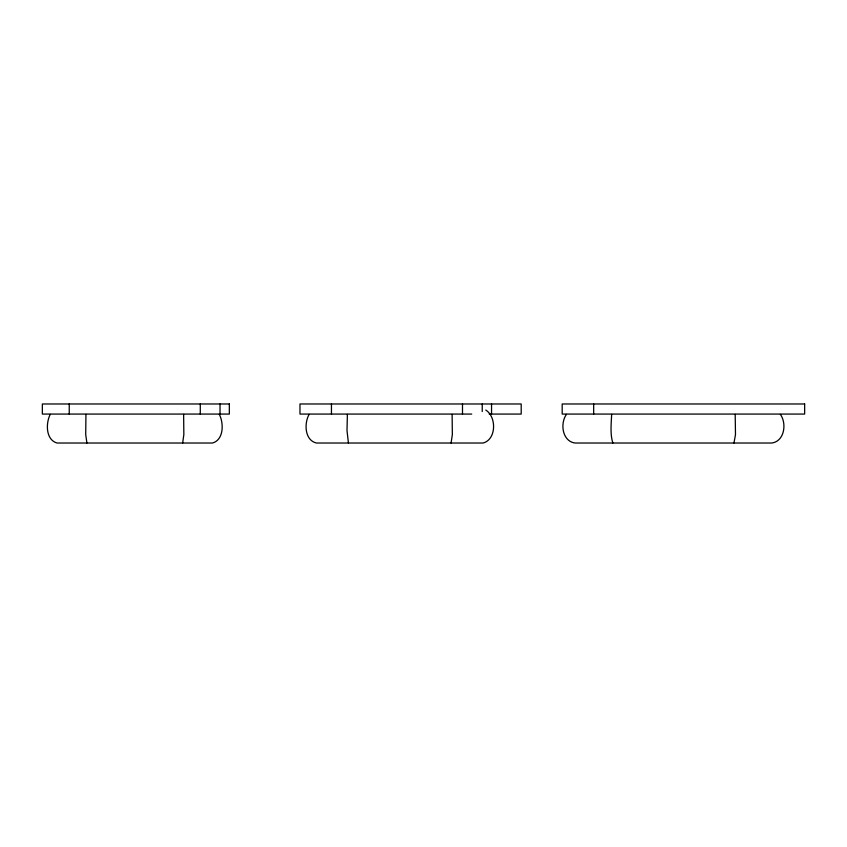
<?xml version="1.0" encoding="UTF-8"?>
<svg xmlns="http://www.w3.org/2000/svg" width="847" height="847" viewBox="0 0 847 847"><rect width="100%" height="100%" fill="white"/><g stroke="black" fill="none" stroke-linecap="round" stroke-linejoin="round"><path stroke-width="1.27" d="M85.939 414.395L85.716 434.638L86.913 443.023M347.386 414.395L347.005 430.594L348.435 443.023M611.629 414.395C611.28 423.828 609.999 433.982 612.857 443.023M50.227 414.395C45.696 423.256 45.664 439.773 57.045 443.023L212.523 443.023C223.894 439.773 223.873 423.256 219.331 414.395M309.113 414.395C304.031 423.299 304.613 440.228 316.418 443.023L483.086 443.023C496.501 439.477 496.681 416.819 485.765 410.054M566.452 414.395C559.867 423.458 562.313 441.361 575.071 443.023L771.755 443.023C784.513 441.361 786.958 423.458 780.373 414.395M182.645 443.023L183.841 434.638L183.63 414.395M451.07 443.023L452.351 434.638L452.118 414.395M733.968 443.023L735.482 434.638L735.196 414.395M471.715 414.067L299.976 414.067L299.976 403.977L521.201 403.977L521.201 414.067L489.217 414.067M593.673 403.977L593.673 414.067M491.546 403.977L491.546 414.067M482.239 403.977L482.239 411.547M462.494 403.977L462.494 414.067M331.452 403.977L331.452 414.067M220.029 403.977L220.029 414.067M200.284 403.977L200.284 414.067M69.242 403.977L69.242 414.067M229.336 403.977L42.35 403.977L42.35 414.067L229.336 414.067L229.336 403.977M804.65 403.977L562.186 403.977L562.186 414.067L804.65 414.067L804.65 403.977"/></g></svg>
